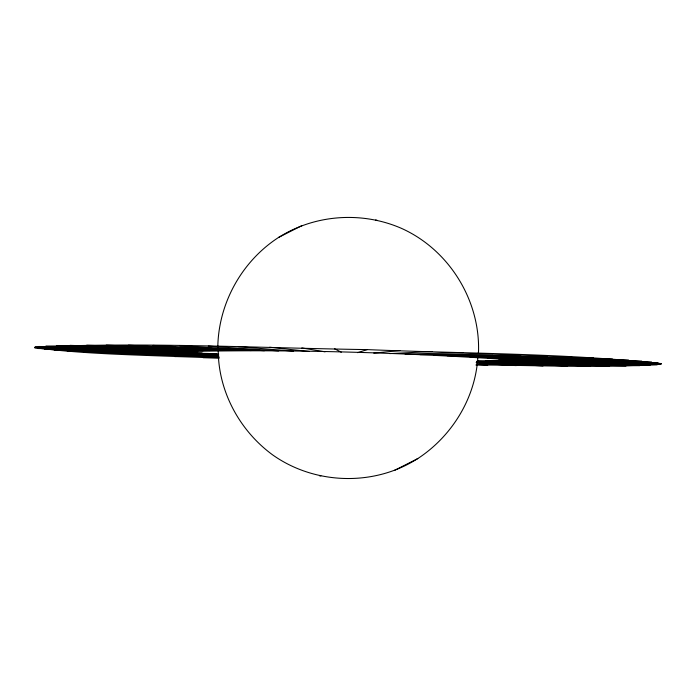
<?xml version="1.0" encoding="UTF-8"?>
<svg xmlns="http://www.w3.org/2000/svg" width="696" height="696" viewBox="0 0 696 696"><rect width="100%" height="100%" fill="white"/><g stroke="black" fill="none" stroke-linecap="round" stroke-linejoin="round"><path stroke-width="1.04" d="M477.882 356.456C475.716 397.694 452.122 436.122 417.765 458.594L417.095 458.977C373.656 486.556 314.897 484.668 272.936 455.097C239.781 430.981 218.231 391.413 218.239 350.184M478.274 353.272L478.543 351.149C479.875 299.445 448.528 249.351 401.244 228.262C362.146 211.297 315.505 214.325 279.314 237.023L278.635 237.406C242.46 260.791 219.31 301.812 217.857 344.851L218.013 346.982M219.083 358.266C157.696 355.047 95.813 355.439 34.8 347.748L35.105 347.06C145.69 341.919 256.641 347.974 367.314 349.61C465.233 353.699 563.725 353.194 661.2 363.573L660.895 364.252C599.387 368.48 537.521 365.087 475.899 364.991M34.8 347.748L192.601 351.393C295.678 349.349 399.095 352.602 501.999 359.206L658.077 362.807M609.322 366.131L477.787 360.859L498.005 360.458L503.547 359.588L661.2 363.573M301.951 225.591L278.635 237.406M394.449 470.409L417.765 458.594M357.587 352.655L367.314 349.61M373.778 353.116L399.913 350.54M389.69 353.603L431.946 351.524M405.142 354.116L463.058 352.559M203.093 357.692L219.179 357.466M419.966 354.647L492.907 353.629M174.826 356.604L218.953 356.361M434.008 355.186L521.173 354.716M148.465 355.499L218.666 355.56M447.102 355.734L547.534 355.813M124.279 354.403L218.483 354.934M459.108 356.282L571.721 356.909M102.556 353.324L218.518 354.429M469.896 356.822L593.444 357.996M83.511 352.263L218.744 354.09M479.353 357.344L612.489 359.058M67.373 351.245L216.647 353.968M487.374 357.848L628.627 360.076M54.305 350.271L208.626 353.464M493.864 358.336L641.695 361.05M44.448 349.357L202.136 352.985M498.754 358.788L651.552 361.964M37.923 348.513L197.246 352.524M35.105 347.06L192.601 351.393M503.399 359.928L660.895 364.252M38.837 346.478L194.454 351.097M501.546 360.215L657.163 364.834M45.953 345.99L197.995 350.862M498.005 360.458L650.047 365.322M56.385 345.616L203.171 350.671M492.829 360.65L639.615 365.704M70.009 345.346L209.94 350.54M486.06 360.78L625.991 365.974M86.678 345.19L218.213 350.462M106.21 345.146L227.914 350.436M476.699 361.25L589.79 366.166M128.395 345.225L238.937 350.48M476.569 361.772L567.605 366.096M152.981 345.407L251.143 350.566M476.134 362.39L543.019 365.905M179.707 345.712L264.419 350.714M476.621 363.26L516.293 365.609M208.278 346.121L278.609 350.923M476.908 364.46L487.722 365.2M238.371 346.634L293.555 351.175M269.674 347.243L309.102 351.48M375.492 220.049L376.988 220.223M319.412 475.777L320.908 475.951M301.829 347.948L325.075 351.828M501.999 359.206L503.547 359.588M192.453 351.724L194.001 352.106M334.498 348.74L341.292 352.22"/></g></svg>
